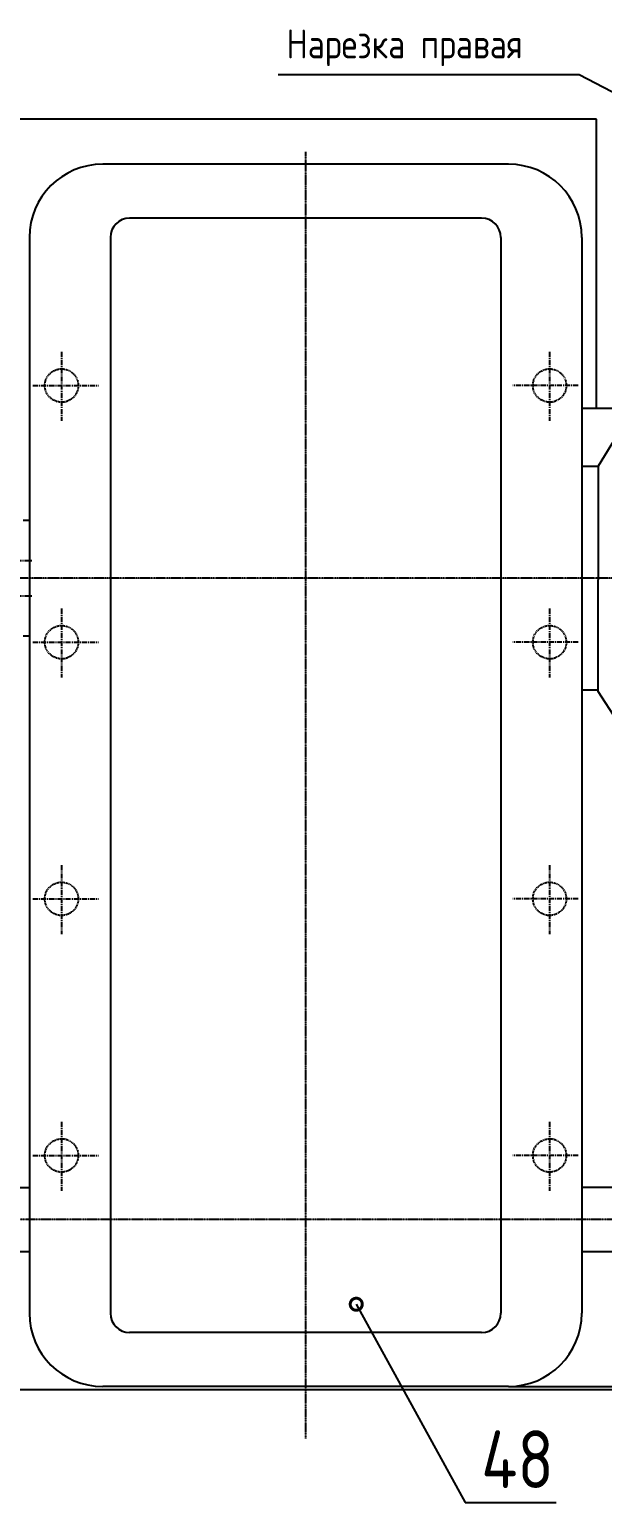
# Model space of a CAD drawing. Header units: millimetres. Extents: x -25976 to -4798, y -663 to 15440.
# Drawn here: x -13771 to -12879, y 10875 to 13171 of the extents above; entities that cross this region are included whole.
import ezdxf

# ---------------------------------------------------------------- set-up
doc = ezdxf.new("R2010")
doc.units = ezdxf.units.MM
doc.header["$LTSCALE"] = 0.25
doc.linetypes.add('CENTER', pattern=[50.8, 31.75, -6.35, 6.35, -6.35])
doc.linetypes.add('HIDDEN', pattern=[9.525, 6.35, -3.175])
for name, color, linetype in [('Cen', 5, 'CENTER'), ('Cont', 6, 'Continuous'), ('Dim', 7, 'Continuous'), ('Hide', 2, 'HIDDEN'), ('Red', 1, 'Continuous'), ('Text', 3, 'Continuous')]:
    doc.layers.add(name, color=color, linetype=linetype)
doc.styles.add('Style1', font='romans.shx', dxfattribs={"width": 0.8})
doc.dimstyles.new('LIN15', dxfattribs={"dimscale": 15, "dimtxt": 3, "dimasz": 3, "dimexe": 1.5, "dimexo": 0, "dimgap": 1.5, "dimtad": 1, "dimdec": 0, "dimzin": 13, "dimdsep": 46, "dimtxsty": 'Style1', "dimcen": 0, "dimclrt": 3, "dimadec": 0, "dimazin": 0, "dimtfac": 1, "dimtdec": 0, "dimtmove": 0, "dimatfit": 3, "dimfxl": 1, "dimtolj": 1, "dimtzin": 13, "dimarcsym": 0})
doc.dimstyles.new('Poz15', dxfattribs={"dimscale": 15, "dimtxt": 6, "dimasz": 2.5, "dimexe": 1.25, "dimexo": 0, "dimgap": 1.5, "dimtad": 2, "dimtoh": 1, "dimtxsty": 'Style1', "dimblk": 'DOTSMALL', "dimcen": 2.5, "dimclrt": 6, "dimadec": 0, "dimazin": 0, "dimtfac": 1, "dimtmove": 0, "dimatfit": 3, "dimldrblk": 'DOTSMALL', "dimfxl": 1, "dimarcsym": 0})

# ---------------------------------------------------------------- blocks, each defined once
blk = doc.blocks.new('_DotSmall')
at = {"color": 0, "linetype": 'ByBlock', "const_width": 0.5}
blk.add_lwpolyline([(-0.0625, 0, 1), (0.0625, 0, 1)], format="xyb", close=True, dxfattribs=at)
blk = doc.blocks.new('*D219')
at = {"layer": 'Dim', "color": 0, "lineweight": -2, "transparency": 16777216}
for p, q in [((-12733.3, 13016.3), (-11179.9, 13016.3)), ((-11202.4, 11101.3), (-11202.4, 12971.3)), ((-13025.3, 11056.3), (-11179.9, 11056.3))]:
    blk.add_line(p, q, dxfattribs=at)
at = {"layer": 'Dim', "color": 0, "transparency": 16777216}
for points in [[(-11209.9, 12971.3), (-11194.9, 12971.3), (-11202.4, 13016.3)], [(-11209.9, 11101.3), (-11194.9, 11101.3), (-11202.4, 11056.3)]]:
    blk.add_solid(points, dxfattribs=at)
at = {"layer": 'Dim', "color": 3, "transparency": 16777216, "insert": (-11247.4, 12036.3), "char_height": 45, "attachment_point": 5, "rotation": 90, "style": 'Style1'}
blk.add_mtext('\\A1;1960', dxfattribs=at)

msp = doc.modelspace()

# ---------------------------------------------------------------- linework, layer by layer
at = {"layer": 'Cen', "ltscale": 0.2}
for p, q in [((-13341.27152, 12980.35588), (-13341.27152, 10975.12226)), ((-12562.15558, 12316.26959), (-16556.63972, 12316.26959)), ((-11697.27629, 11316.26959), (-16707.17236, 11316.26959))]:
    msp.add_line(p, q, dxfattribs=at)
at = {"layer": 'Cen'}
for p, q in [((-13721.27152, 12668.6065), (-13721.27152, 12561.29697)), ((-12961.27152, 12668.6065), (-12961.27152, 12561.29697)), ((-13765.90607, 12616.26959), (-13663.95919, 12616.26959)), ((-12916.63698, 12616.26959), (-13018.58385, 12616.26959)), ((-13804.37353, 12343.76794), (-13767.87346, 12343.76794)), ((-13804.37353, 12288.76794), (-13767.87346, 12288.76794)), ((-13721.27152, 12268.6065), (-13721.27152, 12161.29697)), ((-12961.27152, 12268.6065), (-12961.27152, 12161.29697)), ((-13765.90607, 12216.26959), (-13663.95919, 12216.26959)), ((-12916.63698, 12216.26959), (-13018.58385, 12216.26959)), ((-13721.27152, 11868.6065), (-13721.27152, 11761.29697)), ((-12961.27152, 11868.6065), (-12961.27152, 11761.29697)), ((-13765.90607, 11816.26959), (-13663.95919, 11816.26959)), ((-12916.63698, 11816.26959), (-13018.58385, 11816.26959)), ((-13721.27152, 11468.6065), (-13721.27152, 11361.29697)), ((-12961.27152, 11468.6065), (-12961.27152, 11361.29697)), ((-13765.90607, 11416.26959), (-13663.95919, 11416.26959)), ((-12916.63698, 11416.26959), (-13018.58385, 11416.26959))]:
    msp.add_line(p, q, dxfattribs=at)
at = {"layer": 'Cont'}
for p, q in [((-13025.27152, 12961.26959), (-13657.27152, 12961.26959)), ((-13067.27152, 12877.26959), (-13615.27152, 12877.26959)), ((-13771.27152, 12847.26959), (-13771.27152, 11170.26959)), ((-13645.27152, 12847.26959), (-13645.27152, 11170.26959)), ((-13037.27152, 12847.26959), (-13037.27152, 11170.26959)), ((-12911.27152, 12847.26959), (-12911.27152, 11170.26959)), ((-12856.27152, 12538.76959), (-12885.5349, 12490.39751)), ((-12911.27152, 12490.39751), (-12885.5349, 12490.39751)), ((-12885.5349, 12490.39751), (-12885.5349, 12313.33525)), ((-13781.27152, 12406.26794), (-13771.27152, 12406.26794)), ((-13771.27152, 12406.26794), (-13771.27152, 12226.26794)), ((-12885.5349, 12139.20734), (-12885.5349, 12313.33525)), ((-13781.27152, 12226.26794), (-13771.27152, 12226.26794)), ((-12911.27152, 12142.14168), (-12885.5349, 12142.14168)), ((-12856.27152, 12093.76959), (-12885.5349, 12139.20734)), ((-13871.27152, 11366.26959), (-13771.27152, 11366.26959)), ((-12811.27152, 11366.27087), (-12911.27152, 11366.27087)), ((-12811.27152, 11366.27087), (-12911.27152, 11366.27087)), ((-13771.27152, 11266.26959), (-13871.27152, 11266.26959)), ((-12811.27152, 11266.26832), (-12911.27152, 11266.26832)), ((-12811.27152, 11266.26832), (-12911.27152, 11266.26832)), ((-13067.27152, 11140.26959), (-13615.27152, 11140.26959)), ((-13025.27152, 11056.26959), (-13657.27152, 11056.26959))]:
    msp.add_line(p, q, dxfattribs=at)
for centre, radius, start, end in [((-13657.27152, 12847.26959), 114, 90, 180), ((-13025.27152, 12847.26959), 114, 0, 90), ((-13615.27152, 12847.26959), 30, 90, 180), ((-13067.27152, 12847.26959), 30, 0, 90), ((-13657.27152, 11170.26959), 114, 180, 270), ((-13615.27152, 11170.26959), 30, 180, 270), ((-13067.27152, 11170.26959), 30, 270, 0), ((-13025.27152, 11170.26959), 114, 270, 0)]:
    msp.add_arc(centre, radius, start, end, dxfattribs=at)
at = {"layer": 'Hide'}
for centre in [(-13721.27152, 12616.26959), (-12961.27152, 12616.26959), (-13721.27152, 12216.26959), (-12961.27152, 12216.26959), (-13721.27152, 11816.26959), (-12961.27152, 11816.26959), (-13721.27152, 11416.26959), (-12961.27152, 11416.26959)]:
    msp.add_circle(centre, 26, dxfattribs=at)
at = {"layer": 'Red'}
for p, q in [((-12888.27152, 13031.26959), (-13798.27152, 13031.26959)), ((-12888.27152, 12581.26959), (-12888.27152, 13031.26959)), ((-12911.27152, 12581.26959), (-12831.27158, 12581.26959)), ((-17328.27152, 11051.26959), (-11628.27152, 11051.26959))]:
    msp.add_line(p, q, dxfattribs=at)

# ---------------------------------------------------------------- texts
at = {"layer": 'Dim', "color": 6, "insert": (-13067.78106, 10897.80433), "char_height": 90, "width": 95.6128, "attachment_point": 7, "style": 'Style1'}
msp.add_mtext('48', dxfattribs=at)
at = {"layer": 'Text', "style": 'Style1', "width": 0.8}
msp.add_text('Нарезка правая', height=45, dxfattribs=at).set_placement((-13371.10904, 13126.24761))

# ---------------------------------------------------------------- dimensions: what is measured, and where the dimension line sits
at = {"layer": 'Dim'}
dim = msp.add_linear_dim(base=(-11202.43321, 13016.26591), p1=(-13025.27152, 11056.26959), p2=(-12733.32885, 13016.26591), angle=90, dimstyle='LIN15', override={"dimzin": 8}, dxfattribs=at)
dim.commit()
dim.dimension.update_dxf_attribs({"geometry": '*D219', "text_midpoint": (-11247.43321, 12036.26775)})

# ---------------------------------------------------------------- leaders
msp.add_leader([(-12545.59531, 12908.26517), (-12915.15519, 13100.53797), (-13383.90305, 13100.53797)], dimstyle='LIN15', override={"dimgap": 1.5, "dimtad": 1}, dxfattribs=at)
at = {"layer": 'Dim', "annotation_type": 0, "has_hookline": 1, "hookline_direction": 0, "text_width": 116.57143}
msp.add_leader([(-13262.43706, 11184.40816), (-13092.78106, 10875.30433), (-13090.28106, 10875.30433)], dimstyle='Poz15', override={"dimgap": 1.5, "dimtad": 1}, dxfattribs=at)

doc.saveas('drawing.dxf')
